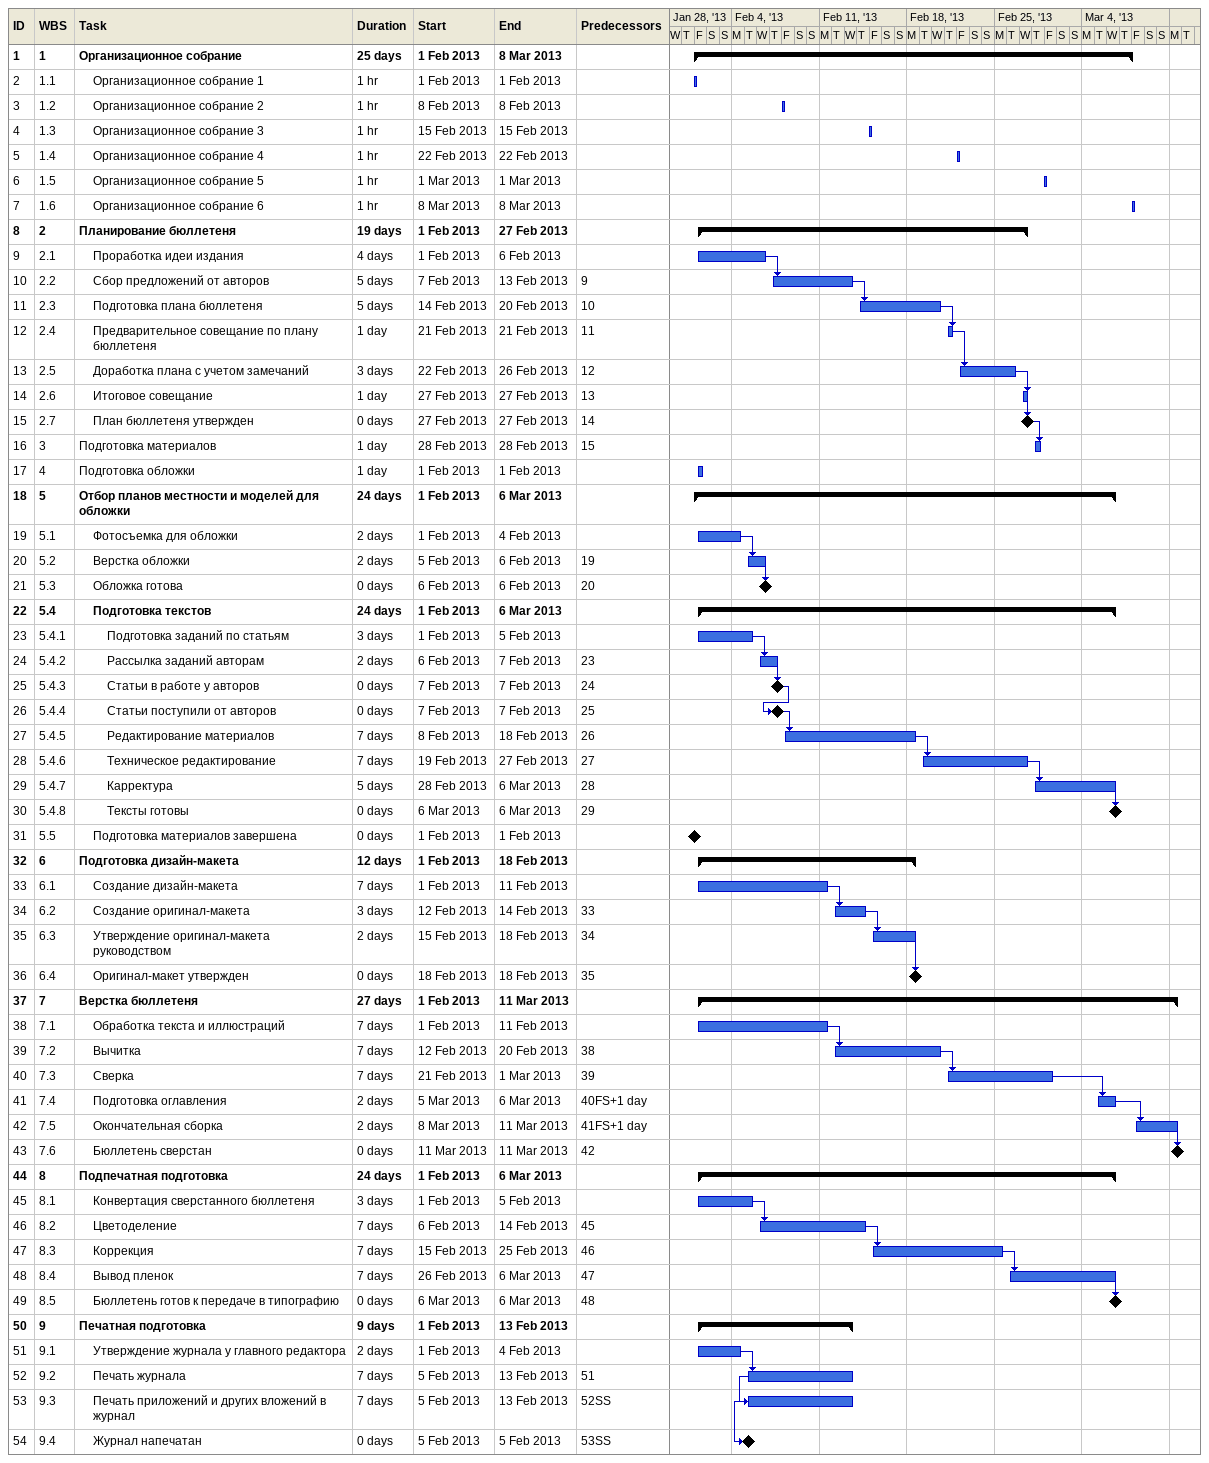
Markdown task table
| ID | WBS | Task | Duration | Start | Finish | Predecessors |
|---|---|---|---|---|---|---|
| 1 | 1 | **Организационное собрание** | 25d | 2013-02-01 | 2013-03-08 |  |
| 2 | 1.1 | Организационное собрание 1 | 1h | 2013-02-01 | 2013-02-01 |  |
| 3 | 1.2 | Организационное собрание 2 | 1h | 2013-02-08 | 2013-02-08 |  |
| 4 | 1.3 | Организационное собрание 3 | 1h | 2013-02-15 | 2013-02-15 |  |
| 5 | 1.4 | Организационное собрание 4 | 1h | 2013-02-22 | 2013-02-22 |  |
| 6 | 1.5 | Организационное собрание 5 | 1h | 2013-03-01 | 2013-03-01 |  |
| 7 | 1.6 | Организационное собрание 6 | 1h | 2013-03-08 | 2013-03-08 |  |
| 8 | 2 | **Планирование бюллетеня** | 19d | 2013-02-01 | 2013-02-27 |  |
| 9 | 2.1 | Проработка идеи издания | 4d | 2013-02-01 | 2013-02-06 |  |
| 10 | 2.2 | Сбор предложений от авторов | 5d | 2013-02-07 | 2013-02-13 | 9 |
| 11 | 2.3 | Подготовка плана бюллетеня | 5d | 2013-02-14 | 2013-02-20 | 10 |
| 12 | 2.4 | Предварительное совещание по плану бюллетеня | 1d | 2013-02-21 | 2013-02-21 | 11 |
| 13 | 2.5 | Доработка плана с учетом замечаний | 3d | 2013-02-22 | 2013-02-26 | 12 |
| 14 | 2.6 | Итоговое совещание | 1d | 2013-02-27 | 2013-02-27 | 13 |
| 15 | 2.7 | План бюллетеня утвержден | 0d | 2013-02-27 | 2013-02-27 | 14 |
| 16 | 3 | Подготовка материалов | 1d | 2013-02-28 | 2013-02-28 | 15 |
| 17 | 4 | Подготовка обложки | 1d | 2013-02-01 | 2013-02-01 |  |
| 18 | 5 | **Отбор планов местности и моделей для обложки** | 24d | 2013-02-01 | 2013-03-06 |  |
| 19 | 5.1 | Фотосъемка для обложки | 2d | 2013-02-01 | 2013-02-04 |  |
| 20 | 5.2 | Верстка обложки | 2d | 2013-02-05 | 2013-02-06 | 19 |
| 21 | 5.3 | Обложка готова | 0d | 2013-02-06 | 2013-02-06 | 20 |
| 22 | 5.4 | **Подготовка текстов** | 24d | 2013-02-01 | 2013-03-06 |  |
| 23 | 5.4.1 | Подготовка заданий по статьям | 3d | 2013-02-01 | 2013-02-05 |  |
| 24 | 5.4.2 | Рассылка заданий авторам | 2d | 2013-02-06 | 2013-02-07 | 23 |
| 25 | 5.4.3 | Статьи в работе у авторов | 0d | 2013-02-07 | 2013-02-07 | 24 |
| 26 | 5.4.4 | Статьи поступили от авторов | 0d | 2013-02-07 | 2013-02-07 | 25 |
| 27 | 5.4.5 | Редактирование материалов | 7d | 2013-02-08 | 2013-02-18 | 26 |
| 28 | 5.4.6 | Техническое редактирование | 7d | 2013-02-19 | 2013-02-27 | 27 |
| 29 | 5.4.7 | Карректура | 5d | 2013-02-28 | 2013-03-06 | 28 |
| 30 | 5.4.8 | Тексты готовы | 0d | 2013-03-06 | 2013-03-06 | 29 |
| 31 | 5.5 | Подготовка материалов завершена | 0d | 2013-02-01 | 2013-02-01 |  |
| 32 | 6 | **Подготовка дизайн-макета** | 12d | 2013-02-01 | 2013-02-18 |  |
| 33 | 6.1 | Создание дизайн-макета | 7d | 2013-02-01 | 2013-02-11 |  |
| 34 | 6.2 | Создание оригинал-макета | 3d | 2013-02-12 | 2013-02-14 | 33 |
| 35 | 6.3 | Утверждение оригинал-макета руководством | 2d | 2013-02-15 | 2013-02-18 | 34 |
| 36 | 6.4 | Оригинал-макет утвержден | 0d | 2013-02-18 | 2013-02-18 | 35 |
| 37 | 7 | **Верстка бюллетеня** | 27d | 2013-02-01 | 2013-03-11 |  |
| 38 | 7.1 | Обработка текста и иллюстраций | 7d | 2013-02-01 | 2013-02-11 |  |
| 39 | 7.2 | Вычитка | 7d | 2013-02-12 | 2013-02-20 | 38 |
| 40 | 7.3 | Сверка | 7d | 2013-02-21 | 2013-03-01 | 39 |
| 41 | 7.4 | Подготовка оглавления | 2d | 2013-03-05 | 2013-03-06 | 40FS+1d |
| 42 | 7.5 | Окончательная сборка | 2d | 2013-03-08 | 2013-03-11 | 41FS+1d |
| 43 | 7.6 | Бюллетень сверстан | 0d | 2013-03-11 | 2013-03-11 | 42 |
| 44 | 8 | **Подпечатная подготовка** | 24d | 2013-02-01 | 2013-03-06 |  |
| 45 | 8.1 | Конвертация сверстанного бюллетеня | 3d | 2013-02-01 | 2013-02-05 |  |
| 46 | 8.2 | Цветоделение | 7d | 2013-02-06 | 2013-02-14 | 45 |
| 47 | 8.3 | Коррекция | 7d | 2013-02-15 | 2013-02-25 | 46 |
| 48 | 8.4 | Вывод пленок | 7d | 2013-02-26 | 2013-03-06 | 47 |
| 49 | 8.5 | Бюллетень готов к передаче в типографию | 0d | 2013-03-06 | 2013-03-06 | 48 |
| 50 | 9 | **Печатная подготовка** | 9d | 2013-02-01 | 2013-02-13 |  |
| 51 | 9.1 | Утверждение журнала у главного редактора | 2d | 2013-02-01 | 2013-02-04 |  |
| 52 | 9.2 | Печать журнала | 7d | 2013-02-05 | 2013-02-13 | 51 |
| 53 | 9.3 | Печать приложений и других вложений в журнал | 7d | 2013-02-05 | 2013-02-13 | 52SS |
| 54 | 9.4 | Журнал напечатан | 0d | 2013-02-05 | 2013-02-05 | 53SS |
